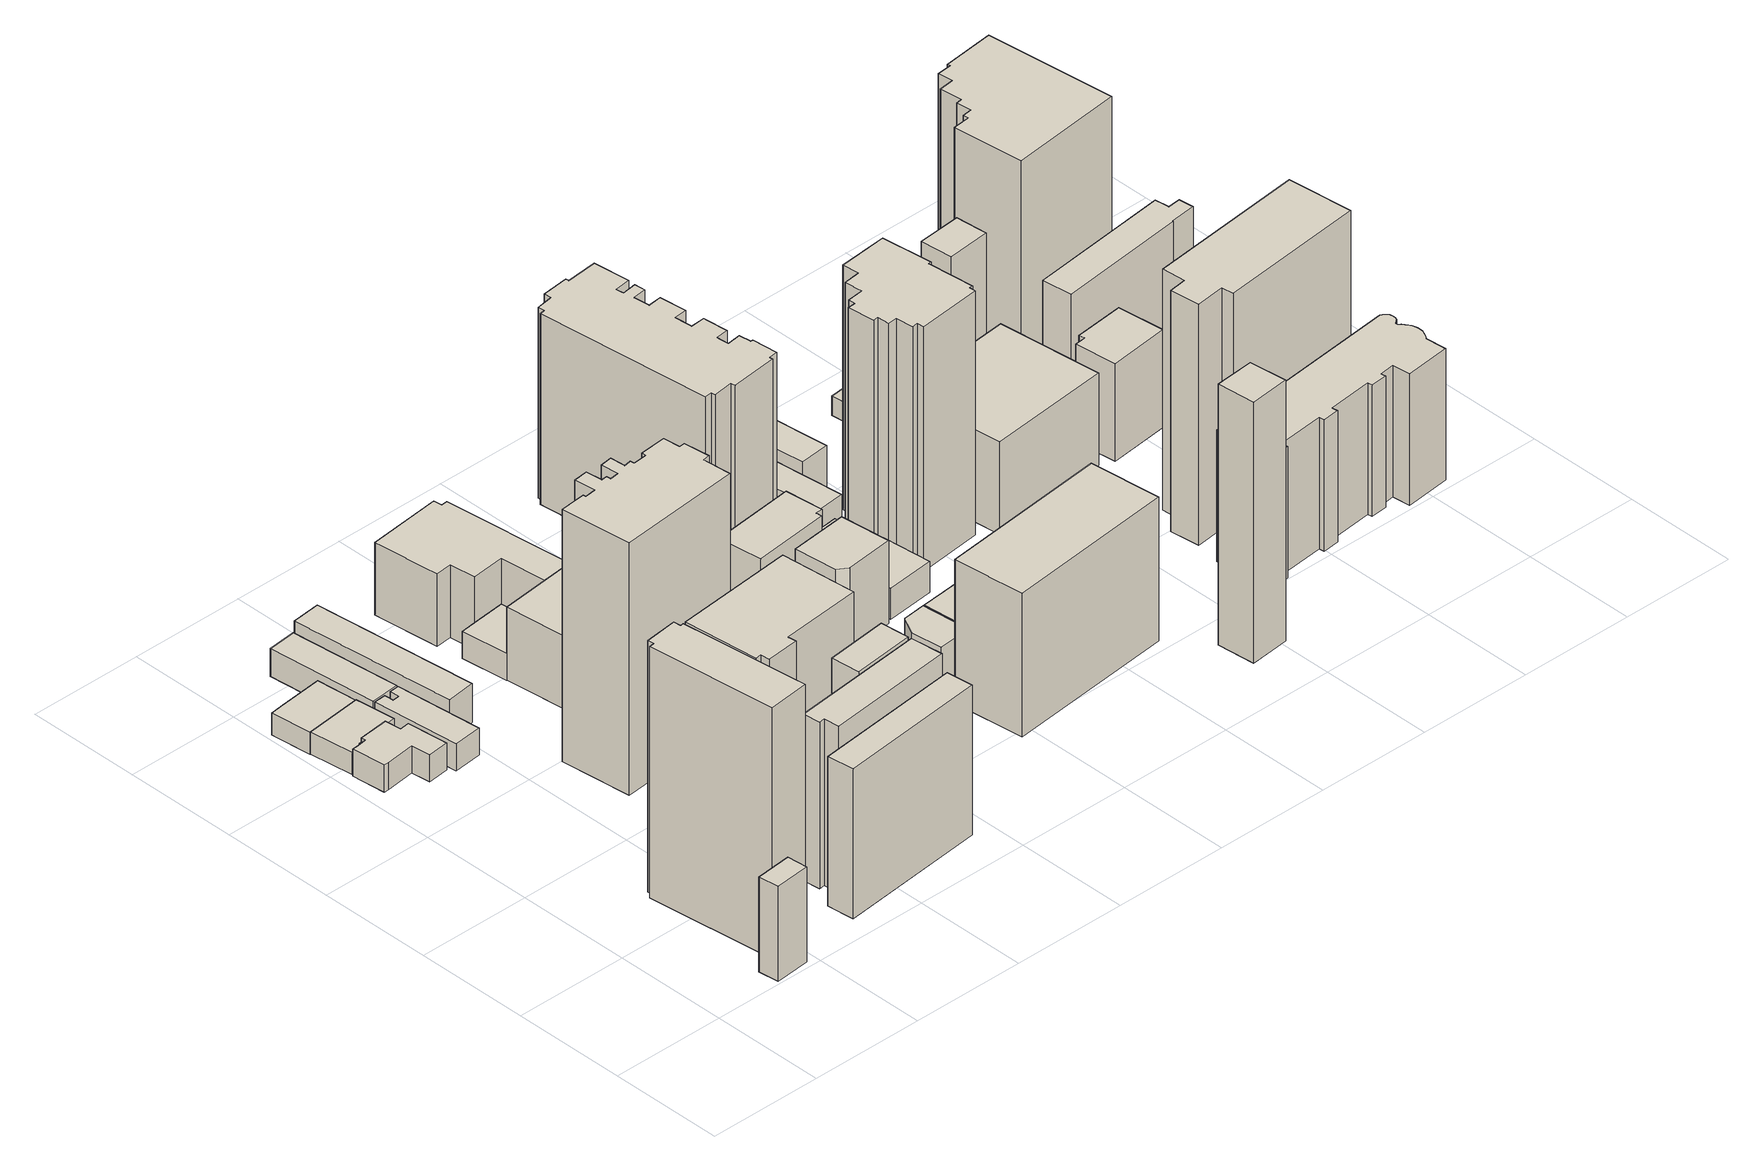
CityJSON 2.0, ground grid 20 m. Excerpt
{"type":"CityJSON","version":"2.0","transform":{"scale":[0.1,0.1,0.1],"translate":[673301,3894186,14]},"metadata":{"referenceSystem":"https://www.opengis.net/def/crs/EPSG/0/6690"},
"CityObjects":{
"building1":{"type":"Building","attributes":{"class":"9999","usage":"414","measuredHeight":29.8,"storeysAboveGround":1,"BuildingDetailAttribute.totalFloorArea":22.33,"BuildingDetailAttribute.buildingFootprintArea":22.33,"BuildingDetailAttribute.buildingRoofEdgeArea":22.33,"BuildingDetailAttribute.urbanPlanType":"21","BuildingDetailAttribute.landUseType":"211","BuildingDetailAttribute.surveyYear":2021,"BuildingIDAttribute.prefecture":"23","BuildingIDAttribute.city":"23106"},"address":[{"country":"日本","locality":"愛知県名古屋市"}],"geometry":[{"type":"Solid","lod":"1","boundaries":[[[[0,1,2,3]],[[2,4,5,3]],[[1,6,4,2]],[[0,7,6,1]],[[3,5,7,0]],[[4,6,7,5]]]]}]},
"building2":{"type":"Building","attributes":{"class":"3002","usage":"412","measuredHeight":44.5,"storeysAboveGround":15,"BuildingDetailAttribute.totalFloorArea":2603.71,"BuildingDetailAttribute.buildingFootprintArea":173.58,"BuildingDetailAttribute.buildingRoofEdgeArea":-9999,"BuildingDetailAttribute.urbanPlanType":"21","BuildingDetailAttribute.landUseType":"211","BuildingDetailAttribute.surveyYear":2021,"BuildingIDAttribute.prefecture":"23","BuildingIDAttribute.city":"23106"},"address":[{"country":"日本","locality":"愛知県名古屋市中区丸の内三丁目１００３－１"}],"geometry":[{"type":"Solid","lod":"1","boundaries":[[[[8,9,10,11,12,13,14,15]],[[14,16,17,15]],[[13,18,16,14]],[[12,19,18,13]],[[11,20,19,12]],[[10,21,20,11]],[[9,22,21,10]],[[8,23,22,9]],[[15,17,23,8]],[[16,18,19,20,21,22,23,17]]]]}]},
"building3":{"type":"Building","attributes":{"class":"3001","usage":"413","measuredHeight":6.8,"storeysAboveGround":2,"BuildingDetailAttribute.totalFloorArea":143.59,"BuildingDetailAttribute.buildingFootprintArea":71.79,"BuildingDetailAttribute.buildingRoofEdgeArea":71.79,"BuildingDetailAttribute.urbanPlanType":"21","BuildingDetailAttribute.landUseType":"212","BuildingDetailAttribute.surveyYear":2021,"BuildingIDAttribute.prefecture":"23","BuildingIDAttribute.city":"23106"},"address":[{"country":"日本","locality":"愛知県名古屋市"}],"geometry":[{"type":"Solid","lod":"1","boundaries":[[[[24,25,26,27,28,29,30,31,32,33,34,35]],[[34,36,37,35]],[[33,38,36,34]],[[32,39,38,33]],[[31,40,39,32]],[[30,41,40,31]],[[29,42,41,30]],[[28,43,42,29]],[[27,44,43,28]],[[26,45,44,27]],[[25,46,45,26]],[[24,47,46,25]],[[35,37,47,24]],[[36,38,39,40,41,42,43,44,45,46,47,37]]]]}]},
"building4":{"type":"Building","attributes":{"class":"9999","usage":"413","measuredHeight":5.9,"storeysAboveGround":2,"BuildingDetailAttribute.totalFloorArea":146.79,"BuildingDetailAttribute.buildingFootprintArea":73.39,"BuildingDetailAttribute.buildingRoofEdgeArea":147.32,"BuildingDetailAttribute.urbanPlanType":"21","BuildingDetailAttribute.landUseType":"212","BuildingDetailAttribute.surveyYear":2021,"BuildingIDAttribute.prefecture":"23","BuildingIDAttribute.city":"23106"},"address":[{"country":"日本","locality":"愛知県名古屋市"}],"geometry":[{"type":"Solid","lod":"1","boundaries":[[[[48,49,50,51,52,53,54]],[[53,55,56,54]],[[52,57,55,53]],[[51,58,57,52]],[[50,59,58,51]],[[49,60,59,50]],[[48,61,60,49]],[[54,56,61,48]],[[55,57,58,59,60,61,56]]]]}]},
"building5":{"type":"Building","attributes":{"class":"9999","usage":"454","measuredHeight":5.9,"storeysAboveGround":2,"BuildingDetailAttribute.totalFloorArea":147.84,"BuildingDetailAttribute.buildingFootprintArea":73.92,"BuildingDetailAttribute.buildingRoofEdgeArea":147.32,"BuildingDetailAttribute.urbanPlanType":"21","BuildingDetailAttribute.landUseType":"223","BuildingDetailAttribute.surveyYear":2021,"BuildingIDAttribute.prefecture":"23","BuildingIDAttribute.city":"23106"},"address":[{"country":"日本","locality":"愛知県名古屋市"}],"geometry":[{"type":"Solid","lod":"1","boundaries":[[[[62,63,64,65,66]],[[65,67,68,66]],[[64,69,67,65]],[[63,70,69,64]],[[62,71,70,63]],[[66,68,71,62]],[[67,69,70,71,68]]]]}]},
"building6":{"type":"Building","attributes":{"class":"9999","usage":"413","measuredHeight":5.8,"storeysAboveGround":1,"BuildingDetailAttribute.totalFloorArea":74.67,"BuildingDetailAttribute.buildingFootprintArea":74.67,"BuildingDetailAttribute.buildingRoofEdgeArea":74.67,"BuildingDetailAttribute.urbanPlanType":"21","BuildingDetailAttribute.landUseType":"212","BuildingDetailAttribute.surveyYear":2021,"BuildingIDAttribute.prefecture":"23","BuildingIDAttribute.city":"23106"},"address":[{"country":"日本","locality":"愛知県名古屋市"}],"geometry":[{"type":"Solid","lod":"1","boundaries":[[[[72,73,74,75,76,77,78,79]],[[78,80,81,79]],[[77,82,80,78]],[[76,83,82,77]],[[75,84,83,76]],[[74,85,84,75]],[[73,86,85,74]],[[72,87,86,73]],[[79,81,87,72]],[[80,82,83,84,85,86,87,81]]]]}]},
"building7":{"type":"Building","attributes":{"class":"3001","usage":"413","measuredHeight":6.9,"storeysAboveGround":2,"BuildingDetailAttribute.totalFloorArea":196.58,"BuildingDetailAttribute.buildingFootprintArea":98.29,"BuildingDetailAttribute.buildingRoofEdgeArea":98.29,"BuildingDetailAttribute.urbanPlanType":"21","BuildingDetailAttribute.landUseType":"212","BuildingDetailAttribute.surveyYear":2021,"BuildingIDAttribute.prefecture":"23","BuildingIDAttribute.city":"23106"},"address":[{"country":"日本","locality":"愛知県名古屋市"}],"geometry":[{"type":"Solid","lod":"1","boundaries":[[[[88,89,90,91]],[[90,92,93,91]],[[89,94,92,90]],[[88,95,94,89]],[[91,93,95,88]],[[92,94,95,93]]]]}]},
"building8":{"type":"Building","attributes":{"class":"3001","usage":"414","measuredHeight":27.5,"storeysAboveGround":8,"BuildingDetailAttribute.totalFloorArea":1006.75,"BuildingDetailAttribute.buildingFootprintArea":125.84,"BuildingDetailAttribute.buildingRoofEdgeArea":125.84,"BuildingDetailAttribute.urbanPlanType":"21","BuildingDetailAttribute.landUseType":"211","BuildingDetailAttribute.surveyYear":2021,"BuildingIDAttribute.prefecture":"23","BuildingIDAttribute.city":"23106"},"address":[{"country":"日本","locality":"愛知県名古屋市中区丸の内三丁目１０１１"}],"geometry":[{"type":"Solid","lod":"1","boundaries":[[[[96,97,98,99]],[[98,100,101,99]],[[97,102,100,98]],[[96,103,102,97]],[[99,101,103,96]],[[100,102,103,101]]]]}]},
"building9":{"type":"Building","attributes":{"class":"9999","usage":"414","measuredHeight":37.7,"storeysAboveGround":12,"BuildingDetailAttribute.totalFloorArea":3540.52,"BuildingDetailAttribute.buildingFootprintArea":295.04,"BuildingDetailAttribute.buildingRoofEdgeArea":295.04,"BuildingDetailAttribute.urbanPlanType":"21","BuildingDetailAttribute.landUseType":"211","BuildingDetailAttribute.surveyYear":2021,"BuildingIDAttribute.prefecture":"23","BuildingIDAttribute.city":"23106"},"address":[{"country":"日本","locality":"愛知県名古屋市中区丸の内三丁目１００６"}],"geometry":[{"type":"Solid","lod":"1","boundaries":[[[[104,105,106,107,108,109,110,111]],[[110,112,113,111]],[[109,114,112,110]],[[108,115,114,109]],[[107,116,115,108]],[[106,117,116,107]],[[105,118,117,106]],[[104,119,118,105]],[[111,113,119,104]],[[112,114,115,116,117,118,119,113]]]]}]},
"building10":{"type":"Building","attributes":{"class":"3001","usage":"401","measuredHeight":6.9,"storeysAboveGround":2,"BuildingDetailAttribute.totalFloorArea":296,"BuildingDetailAttribute.buildingFootprintArea":148,"BuildingDetailAttribute.buildingRoofEdgeArea":148,"BuildingDetailAttribute.urbanPlanType":"21","BuildingDetailAttribute.landUseType":"212","BuildingDetailAttribute.surveyYear":2021,"BuildingIDAttribute.prefecture":"23","BuildingIDAttribute.city":"23106"},"address":[{"country":"日本","locality":"愛知県名古屋市"}],"geometry":[{"type":"Solid","lod":"1","boundaries":[[[[120,121,122,123]],[[122,124,125,123]],[[121,126,124,122]],[[120,127,126,121]],[[123,125,127,120]],[[124,126,127,125]]]]}]},
"building11":{"type":"Building","attributes":{"class":"3002","usage":"414","measuredHeight":29.5,"storeysAboveGround":10,"BuildingDetailAttribute.totalFloorArea":1343.07,"BuildingDetailAttribute.buildingFootprintArea":134.31,"BuildingDetailAttribute.buildingRoofEdgeArea":134.31,"BuildingDetailAttribute.urbanPlanType":"21","BuildingDetailAttribute.landUseType":"211","BuildingDetailAttribute.surveyYear":2021,"BuildingIDAttribute.prefecture":"23","BuildingIDAttribute.city":"23106"},"address":[{"country":"日本","locality":"愛知県名古屋市"}],"geometry":[{"type":"Solid","lod":"1","boundaries":[[[[128,129,130,131,132,133]],[[132,134,135,133]],[[131,136,134,132]],[[130,137,136,131]],[[129,138,137,130]],[[128,139,138,129]],[[133,135,139,128]],[[134,136,137,138,139,135]]]]}]},
"building12":{"type":"Building","attributes":{"class":"3002","usage":"412","measuredHeight":44.7,"storeysAboveGround":15,"BuildingDetailAttribute.totalFloorArea":4458.88,"BuildingDetailAttribute.buildingFootprintArea":297.26,"BuildingDetailAttribute.buildingRoofEdgeArea":297.26,"BuildingDetailAttribute.urbanPlanType":"21","BuildingDetailAttribute.landUseType":"211","BuildingDetailAttribute.surveyYear":2021,"BuildingIDAttribute.prefecture":"23","BuildingIDAttribute.city":"23106"},"address":[{"country":"日本","locality":"愛知県名古屋市"}],"geometry":[{"type":"Solid","lod":"1","boundaries":[[[[140,141,142,143,144,145,146,147,148,149,150,151,152,153,154,155,156,157,158,159,160,161,162,163]],[[162,164,165,163]],[[161,166,164,162]],[[160,167,166,161]],[[159,168,167,160]],[[158,169,168,159]],[[157,170,169,158]],[[156,171,170,157]],[[155,172,171,156]],[[154,173,172,155]],[[153,174,173,154]],[[152,175,174,153]],[[151,176,175,152]],[[150,177,176,151]],[[149,178,177,150]],[[148,179,178,149]],[[147,180,179,148]],[[146,181,180,147]],[[145,182,181,146]],[[144,183,182,145]],[[143,184,183,144]],[[142,185,184,143]],[[141,186,185,142]],[[140,187,186,141]],[[163,165,187,140]],[[164,166,167,168,169,170,171,172,173,174,175,176,177,178,179,180,181,182,183,184,185,186,187,165]]]]}]},
"building13":{"type":"Building","attributes":{"class":"3001","usage":"411","measuredHeight":37.6,"storeysAboveGround":2,"BuildingDetailAttribute.totalFloorArea":111.03,"BuildingDetailAttribute.buildingFootprintArea":55.51,"BuildingDetailAttribute.buildingRoofEdgeArea":55.51,"BuildingDetailAttribute.urbanPlanType":"21","BuildingDetailAttribute.landUseType":"211","BuildingDetailAttribute.surveyYear":2021,"BuildingIDAttribute.prefecture":"23","BuildingIDAttribute.city":"23106"},"address":[{"country":"日本","locality":"愛知県名古屋市"}],"geometry":[{"type":"Solid","lod":"1","boundaries":[[[[188,189,190,191]],[[190,192,193,191]],[[189,194,192,190]],[[188,195,194,189]],[[191,193,195,188]],[[192,194,195,193]]]]}]},
"building14":{"type":"Building","attributes":{"class":"3001","usage":"414","measuredHeight":37.7,"storeysAboveGround":1,"BuildingDetailAttribute.totalFloorArea":63.17,"BuildingDetailAttribute.buildingFootprintArea":63.17,"BuildingDetailAttribute.buildingRoofEdgeArea":63.17,"BuildingDetailAttribute.urbanPlanType":"21","BuildingDetailAttribute.landUseType":"211","BuildingDetailAttribute.surveyYear":2021,"BuildingIDAttribute.prefecture":"23","BuildingIDAttribute.city":"23106"},"address":[{"country":"日本","locality":"愛知県名古屋市"}],"geometry":[{"type":"Solid","lod":"1","boundaries":[[[[110,109,196,197,198,199,200]],[[199,201,202,200]],[[198,203,201,199]],[[197,204,203,198]],[[196,205,204,197]],[[109,206,205,196]],[[110,207,206,109]],[[200,202,207,110]],[[201,203,204,205,206,207,202]]]]}]},
"building15":{"type":"Building","attributes":{"class":"3002","usage":"401","measuredHeight":13.8,"storeysAboveGround":3,"BuildingDetailAttribute.totalFloorArea":215.37,"BuildingDetailAttribute.buildingFootprintArea":71.79,"BuildingDetailAttribute.buildingRoofEdgeArea":71.79,"BuildingDetailAttribute.urbanPlanType":"21","BuildingDetailAttribute.landUseType":"212","BuildingDetailAttribute.surveyYear":2021,"BuildingIDAttribute.prefecture":"23","BuildingIDAttribute.city":"23106"},"address":[{"country":"日本","locality":"愛知県名古屋市"}],"geometry":[{"type":"Solid","lod":"1","boundaries":[[[[208,209,210,211,212]],[[211,213,214,212]],[[210,215,213,211]],[[209,216,215,210]],[[208,217,216,209]],[[212,214,217,208]],[[213,215,216,217,214]]]]}]},
"building16":{"type":"Building","attributes":{"class":"3002","usage":"401","measuredHeight":15.9,"storeysAboveGround":3,"BuildingDetailAttribute.totalFloorArea":576.82,"BuildingDetailAttribute.buildingFootprintArea":192.27,"BuildingDetailAttribute.buildingRoofEdgeArea":452.83,"BuildingDetailAttribute.urbanPlanType":"21","BuildingDetailAttribute.landUseType":"212","BuildingDetailAttribute.surveyYear":2021,"BuildingIDAttribute.prefecture":"23","BuildingIDAttribute.city":"23106"},"address":[{"country":"日本","locality":"愛知県名古屋市"}],"geometry":[{"type":"Solid","lod":"1","boundaries":[[[[218,219,220,221,222]],[[221,223,224,222]],[[220,225,223,221]],[[219,226,225,220]],[[218,227,226,219]],[[222,224,227,218]],[[223,225,226,227,224]]]]}]},
"building17":{"type":"Building","attributes":{"class":"9999","usage":"401","measuredHeight":15.9,"storeysAboveGround":3,"BuildingDetailAttribute.totalFloorArea":781.68,"BuildingDetailAttribute.buildingFootprintArea":260.56,"BuildingDetailAttribute.buildingRoofEdgeArea":452.83,"BuildingDetailAttribute.urbanPlanType":"21","BuildingDetailAttribute.landUseType":"212","BuildingDetailAttribute.surveyYear":2021,"BuildingIDAttribute.prefecture":"23","BuildingIDAttribute.city":"23106"},"address":[{"country":"日本","locality":"愛知県名古屋市"}],"geometry":[{"type":"Solid","lod":"1","boundaries":[[[[228,229,230,231,232,233,234,235,236,237]],[[236,238,239,237]],[[235,240,238,236]],[[234,241,240,235]],[[233,242,241,234]],[[232,243,242,233]],[[231,244,243,232]],[[230,245,244,231]],[[229,246,245,230]],[[228,247,246,229]],[[237,239,247,228]],[[238,240,241,242,243,244,245,246,247,239]]]]}]},
"building18":{"type":"Building","attributes":{"class":"3002","usage":"401","measuredHeight":18.7,"storeysAboveGround":3,"BuildingDetailAttribute.totalFloorArea":144.41,"BuildingDetailAttribute.buildingFootprintArea":48.14,"BuildingDetailAttribute.buildingRoofEdgeArea":48.14,"BuildingDetailAttribute.urbanPlanType":"21","BuildingDetailAttribute.landUseType":"212","BuildingDetailAttribute.surveyYear":2021,"BuildingIDAttribute.prefecture":"23","BuildingIDAttribute.city":"23106"},"address":[{"country":"日本","locality":"愛知県名古屋市"}],"geometry":[{"type":"Solid","lod":"1","boundaries":[[[[248,249,250,251,252]],[[251,253,254,252]],[[250,255,253,251]],[[249,256,255,250]],[[248,257,256,249]],[[252,254,257,248]],[[253,255,256,257,254]]]]}]},
"building19":{"type":"Building","attributes":{"class":"3001","usage":"402","measuredHeight":13.6,"storeysAboveGround":1,"BuildingDetailAttribute.totalFloorArea":29.21,"BuildingDetailAttribute.buildingFootprintArea":29.21,"BuildingDetailAttribute.buildingRoofEdgeArea":29.21,"BuildingDetailAttribute.urbanPlanType":"21","BuildingDetailAttribute.landUseType":"212","BuildingDetailAttribute.surveyYear":2021,"BuildingIDAttribute.prefecture":"23","BuildingIDAttribute.city":"23106"},"address":[{"country":"日本","locality":"愛知県名古屋市"}],"geometry":[{"type":"Solid","lod":"1","boundaries":[[[[258,259,260,261]],[[260,262,263,261]],[[259,264,262,260]],[[258,265,264,259]],[[261,263,265,258]],[[262,264,265,263]]]]}]},
"building20":{"type":"Building","attributes":{"class":"3002","usage":"402","measuredHeight":16.7,"storeysAboveGround":4,"BuildingDetailAttribute.totalFloorArea":356.8,"BuildingDetailAttribute.buildingFootprintArea":89.2,"BuildingDetailAttribute.buildingRoofEdgeArea":89.2,"BuildingDetailAttribute.urbanPlanType":"21","BuildingDetailAttribute.landUseType":"212","BuildingDetailAttribute.surveyYear":2021,"BuildingIDAttribute.prefecture":"23","BuildingIDAttribute.city":"23106"},"address":[{"country":"日本","locality":"愛知県名古屋市"}],"geometry":[{"type":"Solid","lod":"1","boundaries":[[[[266,267,268,269,270]],[[269,271,272,270]],[[268,273,271,269]],[[267,274,273,268]],[[266,275,274,267]],[[270,272,275,266]],[[271,273,274,275,272]]]]}]},
"building21":{"type":"Building","attributes":{"class":"3002","usage":"401","measuredHeight":30.7,"storeysAboveGround":3,"BuildingDetailAttribute.totalFloorArea":257.73,"BuildingDetailAttribute.buildingFootprintArea":85.91,"BuildingDetailAttribute.buildingRoofEdgeArea":85.91,"BuildingDetailAttribute.urbanPlanType":"21","BuildingDetailAttribute.landUseType":"212","BuildingDetailAttribute.surveyYear":2021,"BuildingIDAttribute.prefecture":"23","BuildingIDAttribute.city":"23106"},"address":[{"country":"日本","locality":"愛知県名古屋市"}],"geometry":[{"type":"Solid","lod":"1","boundaries":[[[[276,277,278,279]],[[278,280,281,279]],[[277,282,280,278]],[[276,283,282,277]],[[279,281,283,276]],[[280,282,283,281]]]]}]},
"building22":{"type":"Building","attributes":{"class":"3002","usage":"401","measuredHeight":10.3,"storeysAboveGround":3,"BuildingDetailAttribute.totalFloorArea":341.45,"BuildingDetailAttribute.buildingFootprintArea":113.82,"BuildingDetailAttribute.buildingRoofEdgeArea":113.82,"BuildingDetailAttribute.urbanPlanType":"21","BuildingDetailAttribute.landUseType":"212","BuildingDetailAttribute.surveyYear":2021,"BuildingIDAttribute.prefecture":"23","BuildingIDAttribute.city":"23106"},"address":[{"country":"日本","locality":"愛知県名古屋市"}],"geometry":[{"type":"Solid","lod":"1","boundaries":[[[[284,285,286,287,288,289]],[[288,290,291,289]],[[287,292,290,288]],[[286,293,292,287]],[[285,294,293,286]],[[284,295,294,285]],[[289,291,295,284]],[[290,292,293,294,295,291]]]]}]},
"building23":{"type":"Building","attributes":{"class":"3002","usage":"401","measuredHeight":30.5,"storeysAboveGround":7,"BuildingDetailAttribute.totalFloorArea":2667.41,"BuildingDetailAttribute.buildingFootprintArea":381.06,"BuildingDetailAttribute.buildingRoofEdgeArea":381.06,"BuildingDetailAttribute.urbanPlanType":"21","BuildingDetailAttribute.landUseType":"212","BuildingDetailAttribute.surveyYear":2021,"BuildingIDAttribute.prefecture":"23","BuildingIDAttribute.city":"23106"},"address":[{"country":"日本","locality":"愛知県名古屋市"}],"geometry":[{"type":"Solid","lod":"1","boundaries":[[[[296,297,298,299]],[[298,300,301,299]],[[297,302,300,298]],[[296,303,302,297]],[[299,301,303,296]],[[300,302,303,301]]]]}]},
"building24":{"type":"Building","attributes":{"class":"9999","usage":"402","measuredHeight":9.6,"storeysAboveGround":2,"BuildingDetailAttribute.totalFloorArea":109.87,"BuildingDetailAttribute.buildingFootprintArea":54.94,"BuildingDetailAttribute.buildingRoofEdgeArea":54.94,"BuildingDetailAttribute.urbanPlanType":"21","BuildingDetailAttribute.landUseType":"212","BuildingDetailAttribute.surveyYear":2021,"BuildingIDAttribute.prefecture":"23","BuildingIDAttribute.city":"23106"},"address":[{"country":"日本","locality":"愛知県名古屋市"}],"geometry":[{"type":"Solid","lod":"1","boundaries":[[[[304,305,306,307,308,309]],[[308,310,311,309]],[[307,312,310,308]],[[306,313,312,307]],[[305,314,313,306]],[[304,315,314,305]],[[309,311,315,304]],[[310,312,313,314,315,311]]]]}]},
"building25":{"type":"Building","attributes":{"class":"3002","usage":"412","measuredHeight":34.8,"storeysAboveGround":11,"BuildingDetailAttribute.totalFloorArea":5067.92,"BuildingDetailAttribute.buildingFootprintArea":460.72,"BuildingDetailAttribute.buildingRoofEdgeArea":460.72,"BuildingDetailAttribute.urbanPlanType":"21","BuildingDetailAttribute.landUseType":"211","BuildingDetailAttribute.surveyYear":2021,"BuildingIDAttribute.prefecture":"23","BuildingIDAttribute.city":"23106"},"address":[{"country":"日本","locality":"愛知県名古屋市"}],"geometry":[{"type":"Solid","lod":"1","boundaries":[[[[316,317,318,319,320,321,322,323,324,325,326,327,328,329,330,331,332,333,334,335,336,337,338,339,340,341,342,343,344,345,346,347,348,349]],[[348,350,351,349]],[[347,352,350,348]],[[346,353,352,347]],[[345,354,353,346]],[[344,355,354,345]],[[343,356,355,344]],[[342,357,356,343]],[[341,358,357,342]],[[340,359,358,341]],[[339,360,359,340]],[[338,361,360,339]],[[337,362,361,338]],[[336,363,362,337]],[[335,364,363,336]],[[334,365,364,335]],[[333,366,365,334]],[[332,367,366,333]],[[331,368,367,332]],[[330,369,368,331]],[[329,370,369,330]],[[328,371,370,329]],[[327,372,371,328]],[[326,373,372,327]],[[325,374,373,326]],[[324,375,374,325]],[[323,376,375,324]],[[322,377,376,323]],[[321,378,377,322]],[[320,379,378,321]],[[319,380,379,320]],[[318,381,380,319]],[[317,382,381,318]],[[316,383,382,317]],[[349,351,383,316]],[[350,352,353,354,355,356,357,358,359,360,361,362,363,364,365,366,367,368,369,370,371,372,373,374,375,376,377,378,379,380,381,382,383,351]]]]}]},
"building26":{"type":"Building","attributes":{"class":"3001","usage":"402","measuredHeight":13.5,"storeysAboveGround":2,"BuildingDetailAttribute.totalFloorArea":149.73,"BuildingDetailAttribute.buildingFootprintArea":74.87,"BuildingDetailAttribute.buildingRoofEdgeArea":74.87,"BuildingDetailAttribute.urbanPlanType":"21","BuildingDetailAttribute.landUseType":"212","BuildingDetailAttribute.surveyYear":2021,"BuildingIDAttribute.prefecture":"23","BuildingIDAttribute.city":"23106"},"address":[{"country":"日本","locality":"愛知県名古屋市"}],"geometry":[{"type":"Solid","lod":"1","boundaries":[[[[384,385,386,387]],[[386,388,389,387]],[[385,390,388,386]],[[384,391,390,385]],[[387,389,391,384]],[[388,390,391,389]]]]}]},
"building27":{"type":"Building","attributes":{"class":"3001","usage":"401","measuredHeight":14.8,"storeysAboveGround":3,"BuildingDetailAttribute.totalFloorArea":222.56,"BuildingDetailAttribute.buildingFootprintArea":74.19,"BuildingDetailAttribute.buildingRoofEdgeArea":74.19,"BuildingDetailAttribute.urbanPlanType":"21","BuildingDetailAttribute.landUseType":"212","BuildingDetailAttribute.surveyYear":2021,"BuildingIDAttribute.prefecture":"23","BuildingIDAttribute.city":"23106"},"address":[{"country":"日本","locality":"愛知県名古屋市"}],"geometry":[{"type":"Solid","lod":"1","boundaries":[[[[392,393,394,395]],[[394,396,397,395]],[[393,398,396,394]],[[392,399,398,393]],[[395,397,399,392]],[[396,398,399,397]]]]}]},
"building28":{"type":"Building","attributes":{"class":"3002","usage":"412","measuredHeight":44.3,"storeysAboveGround":14,"BuildingDetailAttribute.totalFloorArea":3329.05,"BuildingDetailAttribute.buildingFootprintArea":237.79,"BuildingDetailAttribute.buildingRoofEdgeArea":237.79,"BuildingDetailAttribute.urbanPlanType":"21","BuildingDetailAttribute.landUseType":"211","BuildingDetailAttribute.surveyYear":2021,"BuildingIDAttribute.prefecture":"23","BuildingIDAttribute.city":"23106"},"address":[{"country":"日本","locality":"愛知県名古屋市中区丸の内三丁目８１８"}],"geometry":[{"type":"Solid","lod":"1","boundaries":[[[[400,401,402,403,404,405,406,407,408,409,410,411,412,413,414,415,416,417,418,419]],[[418,420,421,419]],[[417,422,420,418]],[[416,423,422,417]],[[415,424,423,416]],[[414,425,424,415]],[[413,426,425,414]],[[412,427,426,413]],[[411,428,427,412]],[[410,429,428,411]],[[409,430,429,410]],[[408,431,430,409]],[[407,432,431,408]],[[406,433,432,407]],[[405,434,433,406]],[[404,435,434,405]],[[403,436,435,404]],[[402,437,436,403]],[[401,438,437,402]],[[400,439,438,401]],[[419,421,439,400]],[[420,422,423,424,425,426,427,428,429,430,431,432,433,434,435,436,437,438,439,421]]]]}]},
"building29":{"type":"Building","attributes":{"class":"3002","usage":"413","measuredHeight":16.6,"storeysAboveGround":3,"BuildingDetailAttribute.totalFloorArea":476.67,"BuildingDetailAttribute.buildingFootprintArea":158.89,"BuildingDetailAttribute.buildingRoofEdgeArea":158.89,"BuildingDetailAttribute.urbanPlanType":"21","BuildingDetailAttribute.landUseType":"212","BuildingDetailAttribute.surveyYear":2021,"BuildingIDAttribute.prefecture":"23","BuildingIDAttribute.city":"23106"},"address":[{"country":"日本","locality":"愛知県名古屋市"}],"geometry":[{"type":"Solid","lod":"1","boundaries":[[[[440,441,442,443,444]],[[443,445,446,444]],[[442,447,445,443]],[[441,448,447,442]],[[440,449,448,441]],[[444,446,449,440]],[[445,447,448,449,446]]]]}]},
"building30":{"type":"Building","attributes":{"class":"3002","usage":"412","measuredHeight":47.2,"storeysAboveGround":1,"BuildingDetailAttribute.totalFloorArea":46.6,"BuildingDetailAttribute.buildingFootprintArea":46.6,"BuildingDetailAttribute.buildingRoofEdgeArea":46.6,"BuildingDetailAttribute.urbanPlanType":"21","BuildingDetailAttribute.landUseType":"211","BuildingDetailAttribute.surveyYear":2021,"BuildingIDAttribute.prefecture":"23","BuildingIDAttribute.city":"23106"},"address":[{"country":"日本","locality":"愛知県名古屋市"}],"geometry":[{"type":"Solid","lod":"1","boundaries":[[[[450,451,452,453]],[[452,454,455,453]],[[451,456,454,452]],[[450,457,456,451]],[[453,455,457,450]],[[454,456,457,455]]]]}]},
"building31":{"type":"Building","attributes":{"class":"3002","usage":"401","measuredHeight":18.2,"storeysAboveGround":4,"BuildingDetailAttribute.totalFloorArea":1735.05,"BuildingDetailAttribute.buildingFootprintArea":433.76,"BuildingDetailAttribute.buildingRoofEdgeArea":433.76,"BuildingDetailAttribute.urbanPlanType":"21","BuildingDetailAttribute.landUseType":"212","BuildingDetailAttribute.surveyYear":2021,"BuildingIDAttribute.prefecture":"23","BuildingIDAttribute.city":"23106"},"address":[{"country":"日本","locality":"愛知県名古屋市"}],"geometry":[{"type":"Solid","lod":"1","boundaries":[[[[458,459,460,461,462,463]],[[462,464,465,463]],[[461,466,464,462]],[[460,467,466,461]],[[459,468,467,460]],[[458,469,468,459]],[[463,465,469,458]],[[464,466,467,468,469,465]]]]}]},
"building32":{"type":"Building","attributes":{"class":"3001","usage":"401","measuredHeight":21.4,"storeysAboveGround":1,"BuildingDetailAttribute.totalFloorArea":124.05,"BuildingDetailAttribute.buildingFootprintArea":124.05,"BuildingDetailAttribute.buildingRoofEdgeArea":124.05,"BuildingDetailAttribute.urbanPlanType":"21","BuildingDetailAttribute.landUseType":"212","BuildingDetailAttribute.surveyYear":2021,"BuildingIDAttribute.prefecture":"23","BuildingIDAttribute.city":"23106"},"address":[{"country":"日本","locality":"愛知県名古屋市"}],"geometry":[{"type":"Solid","lod":"1","boundaries":[[[[470,471,472,473]],[[472,474,475,473]],[[471,476,474,472]],[[470,477,476,471]],[[473,475,477,470]],[[474,476,477,475]]]]}]},
"building33":{"type":"Building","attributes":{"class":"3002","usage":"401","measuredHeight":37.3,"storeysAboveGround":1,"BuildingDetailAttribute.totalFloorArea":43.5,"BuildingDetailAttribute.buildingFootprintArea":43.5,"BuildingDetailAttribute.buildingRoofEdgeArea":43.5,"BuildingDetailAttribute.urbanPlanType":"21","BuildingDetailAttribute.landUseType":"212","BuildingDetailAttribute.surveyYear":2021,"BuildingIDAttribute.prefecture":"23","BuildingIDAttribute.city":"23106"},"address":[{"country":"日本","locality":"愛知県名古屋市"}],"geometry":[{"type":"Solid","lod":"1","boundaries":[[[[478,479,480,481]],[[480,482,483,481]],[[479,484,482,480]],[[478,485,484,479]],[[481,483,485,478]],[[482,484,485,483]]]]}]},
"building34":{"type":"Building","attributes":{"class":"3002","usage":"414","measuredHeight":30.3,"storeysAboveGround":8,"BuildingDetailAttribute.totalFloorArea":2927.8,"BuildingDetailAttribute.buildingFootprintArea":365.98,"BuildingDetailAttribute.buildingRoofEdgeArea":365.98,"BuildingDetailAttribute.urbanPlanType":"21","BuildingDetailAttribute.landUseType":"211","BuildingDetailAttribute.surveyYear":2021,"BuildingIDAttribute.prefecture":"23","BuildingIDAttribute.city":"23106"},"address":[{"country":"日本","locality":"愛知県名古屋市"}],"geometry":[{"type":"Solid","lod":"1","boundaries":[[[[486,487,488,489,490,491,492,493,494,495,496,497,498,499,500,501,502,503,504,505,506,507,508,509,510,511,512,513,514,515,516,517,518,519,520,521,522,523,524,525,526]],[[525,527,528,526]],[[524,529,527,525]],[[523,530,529,524]],[[522,531,530,523]],[[521,532,531,522]],[[520,533,532,521]],[[519,534,533,520]],[[518,535,534,519]],[[517,536,535,518]],[[516,537,536,517]],[[515,538,537,516]],[[514,539,538,515]],[[513,540,539,514]],[[512,541,540,513]],[[511,542,541,512]],[[510,543,542,511]],[[509,544,543,510]],[[508,545,544,509]],[[507,546,545,508]],[[506,547,546,507]],[[505,548,547,506]],[[504,549,548,505]],[[503,550,549,504]],[[502,551,550,503]],[[501,552,551,502]],[[500,553,552,501]],[[499,554,553,500]],[[498,555,554,499]],[[497,556,555,498]],[[496,557,556,497]],[[495,558,557,496]],[[494,559,558,495]],[[493,560,559,494]],[[492,561,560,493]],[[491,562,561,492]],[[490,563,562,491]],[[489,564,563,490]],[[488,565,564,489]],[[487,566,565,488]],[[486,567,566,487]],[[526,528,567,486]],[[527,529,530,531,532,533,534,535,536,537,538,539,540,541,542,543,544,545,546,547,548,549,550,551,552,553,554,555,556,557,558,559,560,561,562,563,564,565,566,567,528]]]]}]},
"building35":{"type":"Building","attributes":{"class":"3001","usage":"414","measuredHeight":42.7,"storeysAboveGround":14,"BuildingDetailAttribute.totalFloorArea":4687.07,"BuildingDetailAttribute.buildingFootprintArea":334.79,"BuildingDetailAttribute.buildingRoofEdgeArea":-9999,"BuildingDetailAttribute.urbanPlanType":"21","BuildingDetailAttribute.landUseType":"211","BuildingDetailAttribute.surveyYear":2021,"BuildingIDAttribute.prefecture":"23","BuildingIDAttribute.city":"23106"},"address":[{"country":"日本","locality":"愛知県名古屋市中区丸の内三丁目９０６"}],"geometry":[{"type":"Solid","lod":"1","boundaries":[[[[568,569,570,571,572,573,574,575]],[[574,576,577,575]],[[573,578,576,574]],[[572,579,578,573]],[[571,580,579,572]],[[570,581,580,571]],[[569,582,581,570]],[[568,583,582,569]],[[575,577,583,568]],[[576,578,579,580,581,582,583,577]]]]}]},
"building36":{"type":"Building","attributes":{"class":"3001","usage":"411","measuredHeight":30.3,"storeysAboveGround":2,"BuildingDetailAttribute.totalFloorArea":62.69,"BuildingDetailAttribute.buildingFootprintArea":31.34,"BuildingDetailAttribute.buildingRoofEdgeArea":31.34,"BuildingDetailAttribute.urbanPlanType":"21","BuildingDetailAttribute.landUseType":"211","BuildingDetailAttribute.surveyYear":2021,"BuildingIDAttribute.prefecture":"23","BuildingIDAttribute.city":"23106"},"address":[{"country":"日本","locality":"愛知県名古屋市"}],"geometry":[{"type":"Solid","lod":"1","boundaries":[[[[584,585,586,587]],[[586,588,589,587]],[[585,590,588,586]],[[584,591,590,585]],[[587,589,591,584]],[[588,590,591,589]]]]}]},
"building37":{"type":"Building","attributes":{"class":"3002","usage":"414","measuredHeight":23.3,"storeysAboveGround":5,"BuildingDetailAttribute.totalFloorArea":434.6,"BuildingDetailAttribute.buildingFootprintArea":86.92,"BuildingDetailAttribute.buildingRoofEdgeArea":86.92,"BuildingDetailAttribute.urbanPlanType":"21","BuildingDetailAttribute.landUseType":"211","BuildingDetailAttribute.surveyYear":2021,"BuildingIDAttribute.prefecture":"23","BuildingIDAttribute.city":"23106"},"address":[{"country":"日本","locality":"愛知県名古屋市"}],"geometry":[{"type":"Solid","lod":"1","boundaries":[[[[592,593,594,595,596,597]],[[596,598,599,597]],[[595,600,598,596]],[[594,601,600,595]],[[593,602,601,594]],[[592,603,602,593]],[[597,599,603,592]],[[598,600,601,602,603,599]]]]}]},
"building38":{"type":"Building","attributes":{"class":"3002","usage":"422","measuredHeight":28.3,"storeysAboveGround":8,"BuildingDetailAttribute.totalFloorArea":1098.5,"BuildingDetailAttribute.buildingFootprintArea":137.31,"BuildingDetailAttribute.buildingRoofEdgeArea":137.31,"BuildingDetailAttribute.urbanPlanType":"21","BuildingDetailAttribute.landUseType":"214","BuildingDetailAttribute.surveyYear":2021,"BuildingIDAttribute.prefecture":"23","BuildingIDAttribute.city":"23106"},"address":[{"country":"日本","locality":"愛知県名古屋市中区丸の内三丁目８１３"}],"geometry":[{"type":"Solid","lod":"1","boundaries":[[[[604,605,606,607,608,609,610,611]],[[610,612,613,611]],[[609,614,612,610]],[[608,615,614,609]],[[607,616,615,608]],[[606,617,616,607]],[[605,618,617,606]],[[604,619,618,605]],[[611,613,619,604]],[[612,614,615,616,617,618,619,613]]]]}]},
"building39":{"type":"Building","attributes":{"class":"9999","usage":"412","measuredHeight":45.4,"storeysAboveGround":15,"BuildingDetailAttribute.totalFloorArea":5945.8,"BuildingDetailAttribute.buildingFootprintArea":396.39,"BuildingDetailAttribute.buildingRoofEdgeArea":396.39,"BuildingDetailAttribute.urbanPlanType":"21","BuildingDetailAttribute.landUseType":"211","BuildingDetailAttribute.surveyYear":2021,"BuildingIDAttribute.prefecture":"23","BuildingIDAttribute.city":"23106"},"address":[{"country":"日本","locality":"愛知県名古屋市中区丸の内三丁目８０９－２"}],"geometry":[{"type":"Solid","lod":"1","boundaries":[[[[620,621,622,623,624,625,626,627,628,629,630,631,632,633]],[[632,634,635,633]],[[631,636,634,632]],[[630,637,636,631]],[[629,638,637,630]],[[628,639,638,629]],[[627,640,639,628]],[[626,641,640,627]],[[625,642,641,626]],[[624,643,642,625]],[[623,644,643,624]],[[622,645,644,623]],[[621,646,645,622]],[[620,647,646,621]],[[633,635,647,620]],[[634,636,637,638,639,640,641,642,643,644,645,646,647,635]]]]}]}
},
"vertices":[
[122,4,2],[118,40,2],[181,46,2],[184,10,2],[181,46,170],[184,10,170],[118,40,170],[122,4,170],
[137,277,2],[136,288,2],[194,295,2],[195,282,2],[201,283,2],[226,57,2],[153,49,2],[128,276,2],[153,49,447],[128,276,447],[226,57,447],[201,283,447],[195,282,447],[194,295,447],[136,288,447],[137,277,447],
[107,767,2],[124,769,2],[131,697,2],[94,693,2],[90,726,2],[38,720,2],[30,720,2],[24,779,2],[37,780,2],[52,782,2],[51,790,2],[104,795,2],[51,790,50],[104,795,50],[52,782,50],[37,780,50],[24,779,50],[30,720,50],[38,720,50],[90,726,50],[94,693,50],[131,697,50],[124,769,50],[107,767,50],
[118,870,2],[126,800,2],[48,791,2],[49,785,2],[37,783,2],[26,782,2],[17,859,2],[26,782,41],[17,859,41],[37,783,41],[49,785,41],[48,791,41],[126,800,41],[118,870,41],
[17,859,1],[10,931,1],[34,934,1],[111,942,1],[118,870,1],[111,942,40],[118,870,40],[34,934,40],[10,931,40],[17,859,40],
[189,691,2],[139,686,2],[125,839,2],[146,840,2],[147,824,2],[159,825,2],[158,842,2],[175,843,2],[158,842,50],[175,843,50],[159,825,50],[147,824,50],[146,840,50],[125,839,50],[139,686,50],[189,691,50],
[124,841,1],[106,1034,1],[156,1039,1],[175,846,1],[156,1039,50],[175,846,50],[106,1034,50],[124,841,50],
[300,36,5],[295,83,5],[557,111,5],[562,64,5],[557,111,270],[562,64,270],[295,83,270],[300,36,270],
[351,207,3],[292,201,3],[291,217,3],[281,216,3],[268,349,3],[480,369,3],[492,235,3],[349,221,3],[492,235,380],[349,221,380],[480,369,380],[268,349,380],[281,216,380],[291,217,380],[292,201,380],[351,207,380],
[187,749,1],[158,1039,1],[208,1044,1],[237,755,1],[208,1044,70],[237,755,70],[158,1039,70],[187,749,70],
[555,119,5],[328,95,5],[325,122,5],[315,121,5],[312,151,5],[549,176,5],[312,151,300],[549,176,300],[315,121,300],[325,122,300],[328,95,300],[555,119,300],
[353,609,3],[363,610,3],[364,602,3],[379,604,3],[376,635,3],[398,638,3],[400,611,3],[413,613,3],[414,606,3],[438,608,3],[438,616,3],[485,620,3],[488,590,3],[498,591,3],[503,545,3],[491,543,3],[495,493,3],[276,472,3],[263,597,3],[308,601,3],[309,596,3],[328,598,3],[324,635,3],[350,638,3],[324,635,450],[350,638,450],[328,598,450],[309,596,450],[308,601,450],[263,597,450],[276,472,450],[495,493,450],[491,543,450],[503,545,450],[498,591,450],[488,590,450],[485,620,450],[438,616,450],[438,608,450],[414,606,450],[413,613,450],[400,611,450],[398,638,450],[376,635,450],[379,604,450],[364,602,450],[363,610,450],[353,609,450],
[439,170,4],[434,220,4],[543,232,4],[548,182,4],[543,232,300],[548,182,300],[434,220,300],[439,170,300],
[514,373,3],[531,358,3],[540,257,3],[523,255,3],[524,238,3],[523,255,50],[524,238,50],[540,257,50],[531,358,50],[514,373,50],[480,369,50],[492,235,50],
[341,793,2],[332,875,2],[360,878,2],[418,884,2],[427,802,2],[418,884,50],[427,802,50],[360,878,50],[332,875,50],[341,793,50],
[481,808,3],[496,673,3],[355,658,3],[341,793,3],[427,802,3],[341,793,132],[427,802,132],[355,658,132],[496,673,132],[481,808,132],
[427,802,1],[418,884,1],[360,878,1],[355,924,1],[327,921,1],[315,1037,1],[444,1051,1],[446,1036,1],[457,1037,1],[481,808,1],[457,1037,130],[481,808,130],[446,1036,130],[444,1051,130],[315,1037,130],[327,921,130],[355,924,130],[360,878,130],[418,884,130],[427,802,130],
[742,316,3],[736,371,3],[753,403,3],[793,407,3],[801,321,3],[793,407,110],[801,321,110],[753,403,110],[736,371,110],[742,316,110],
[714,598,4],[710,642,4],[777,648,4],[781,605,4],[777,648,60],[781,605,60],[710,642,60],[714,598,60],
[742,505,3],[725,517,3],[718,592,3],[819,602,3],[828,514,3],[819,602,150],[828,514,150],[718,592,150],[725,517,150],[742,505,150],
[803,322,3],[795,407,3],[895,416,3],[903,331,3],[895,416,110],[903,331,110],[795,407,110],[803,322,110],
[712,657,4],[703,734,4],[851,750,4],[858,683,4],[846,682,4],[847,672,4],[846,682,100],[847,672,100],[858,683,100],[851,750,100],[703,734,100],[712,657,100],
[775,184,5],[762,309,5],[1062,341,5],[1075,216,5],[1062,341,260],[1075,216,260],[762,309,260],[775,184,260],
[794,606,7],[789,656,7],[854,663,7],[853,681,7],[884,684,7],[891,617,7],[884,684,70],[891,617,70],[853,681,70],[854,663,70],[789,656,70],[794,606,70],
[752,1094,2],[807,1099,2],[814,1035,2],[786,1032,2],[788,1019,2],[813,1022,2],[815,1003,2],[791,1000,2],[794,972,2],[818,975,2],[823,927,2],[800,925,2],[803,894,2],[828,896,2],[832,851,2],[810,849,2],[812,828,2],[836,831,2],[839,810,2],[843,810,2],[847,765,2],[831,763,2],[832,757,2],[749,748,2],[748,756,2],[713,752,2],[712,759,2],[699,758,2],[668,1065,2],[677,1066,2],[676,1078,2],[705,1082,2],[704,1095,2],[752,1100,2],[704,1095,340],[752,1100,340],[705,1082,340],[676,1078,340],[677,1066,340],[668,1065,340],[699,758,340],[712,759,340],[713,752,340],[748,756,340],[749,748,340],[832,757,340],[831,763,340],[847,765,340],[843,810,340],[839,810,340],[836,831,340],[812,828,340],[810,849,340],[832,851,340],[828,896,340],[803,894,340],[800,925,340],[823,927,340],[818,975,340],[794,972,340],[791,1000,340],[815,1003,340],[813,1022,340],[788,1019,340],[786,1032,340],[814,1035,340],[807,1099,340],[752,1094,340],
[835,517,5],[827,604,5],[912,613,5],[920,526,5],[912,613,60],[920,526,60],[827,604,60],[835,517,60],
[863,694,5],[847,843,5],[897,848,5],[912,699,5],[897,848,90],[912,699,90],[847,843,90],[863,694,90],
[1065,589,7],[1059,589,7],[1060,578,7],[947,566,7],[946,579,7],[935,577,7],[932,608,7],[917,607,7],[915,628,7],[906,627,7],[901,674,7],[915,675,7],[914,687,7],[943,690,7],[940,721,7],[969,724,7],[966,753,7],[1052,761,7],[1062,671,7],[1057,671,7],[1062,671,440],[1057,671,440],[1052,761,440],[966,753,440],[969,724,440],[940,721,440],[943,690,440],[914,687,440],[915,675,440],[901,674,440],[906,627,440],[915,628,440],[917,607,440],[932,608,440],[935,577,440],[946,579,440],[947,566,440],[1060,578,440],[1059,589,440],[1065,589,440],
[898,855,4],[876,1075,4],[928,1080,4],[959,779,4],[907,774,4],[959,779,110],[907,774,110],[928,1080,110],[876,1075,110],[898,855,110],
[1133,81,8],[1127,148,8],[1196,154,8],[1203,88,8],[1196,154,470],[1203,88,470],[1127,148,470],[1133,81,470],
[1223,754,6],[1284,760,6],[1303,578,6],[1087,556,6],[1065,761,6],[1221,778,6],[1065,761,170],[1221,778,170],[1087,556,170],[1303,578,170],[1284,760,170],[1223,754,170],
[1125,788,6],[1112,928,6],[1199,937,6],[1213,796,6],[1199,937,40],[1213,796,40],[1112,928,40],[1125,788,40],
[1222,797,7],[1217,854,7],[1293,860,7],[1298,804,7],[1293,860,300],[1298,804,300],[1217,854,300],[1222,797,300],
[1639,259,7],[1637,255,7],[1635,251,7],[1632,247,7],[1635,210,7],[1556,201,7],[1553,233,7],[1527,230,7],[1528,222,7],[1499,219,7],[1498,227,7],[1420,219,7],[1421,209,7],[1392,206,7],[1391,215,7],[1309,207,7],[1310,196,7],[1285,193,7],[1281,231,7],[1289,232,7],[1287,255,7],[1269,253,7],[1265,295,7],[1623,333,7],[1627,331,7],[1631,328,7],[1634,324,7],[1635,319,7],[1635,314,7],[1633,309,7],[1630,306,7],[1626,303,7],[1626,299,7],[1630,296,7],[1633,292,7],[1636,288,7],[1639,284,7],[1640,279,7],[1641,274,7],[1641,269,7],[1641,264,7],[1641,269,240],[1641,264,240],[1641,274,240],[1640,279,240],[1639,284,240],[1636,288,240],[1633,292,240],[1630,296,240],[1626,299,240],[1626,303,240],[1630,306,240],[1633,309,240],[1635,314,240],[1635,319,240],[1634,324,240],[1631,328,240],[1627,331,240],[1623,333,240],[1265,295,240],[1269,253,240],[1287,255,240],[1289,232,240],[1281,231,240],[1285,193,240],[1310,196,240],[1309,207,240],[1391,215,240],[1392,206,240],[1421,209,240],[1420,219,240],[1498,227,240],[1499,219,240],[1528,222,240],[1527,230,240],[1553,233,240],[1556,201,240],[1635,210,240],[1632,247,240],[1635,251,240],[1637,255,240],[1639,259,240],
[1572,466,8],[1584,352,8],[1325,324,8],[1323,345,8],[1272,339,8],[1266,391,8],[1297,395,8],[1293,436,8],[1297,395,435],[1293,436,435],[1266,391,435],[1272,339,435],[1323,345,435],[1325,324,435],[1584,352,435],[1572,466,435],
[1253,883,7],[1248,937,7],[1305,943,7],[1310,889,7],[1305,943,130],[1310,889,130],[1248,937,130],[1253,883,130],
[1326,568,7],[1318,641,7],[1338,643,7],[1336,653,7],[1423,662,7],[1432,580,7],[1423,662,180],[1432,580,180],[1336,653,180],[1338,643,180],[1318,641,180],[1326,568,180],
[1567,709,7],[1589,711,7],[1592,685,7],[1547,680,7],[1547,679,7],[1321,653,7],[1315,706,7],[1564,734,7],[1315,706,260],[1564,734,260],[1321,653,260],[1547,679,260],[1547,680,260],[1592,685,260],[1589,711,260],[1567,709,260],
[1313,748,6],[1300,872,6],[1330,875,6],[1329,884,6],[1346,886,6],[1343,912,6],[1353,913,6],[1349,952,6],[1375,955,6],[1372,981,6],[1398,983,6],[1397,988,6],[1488,998,6],[1513,770,6],[1488,998,450],[1513,770,450],[1397,988,450],[1398,983,450],[1372,981,450],[1375,955,450],[1349,952,450],[1353,913,450],[1343,912,450],[1346,886,450],[1329,884,450],[1330,875,450],[1300,872,450],[1313,748,450]
]}
